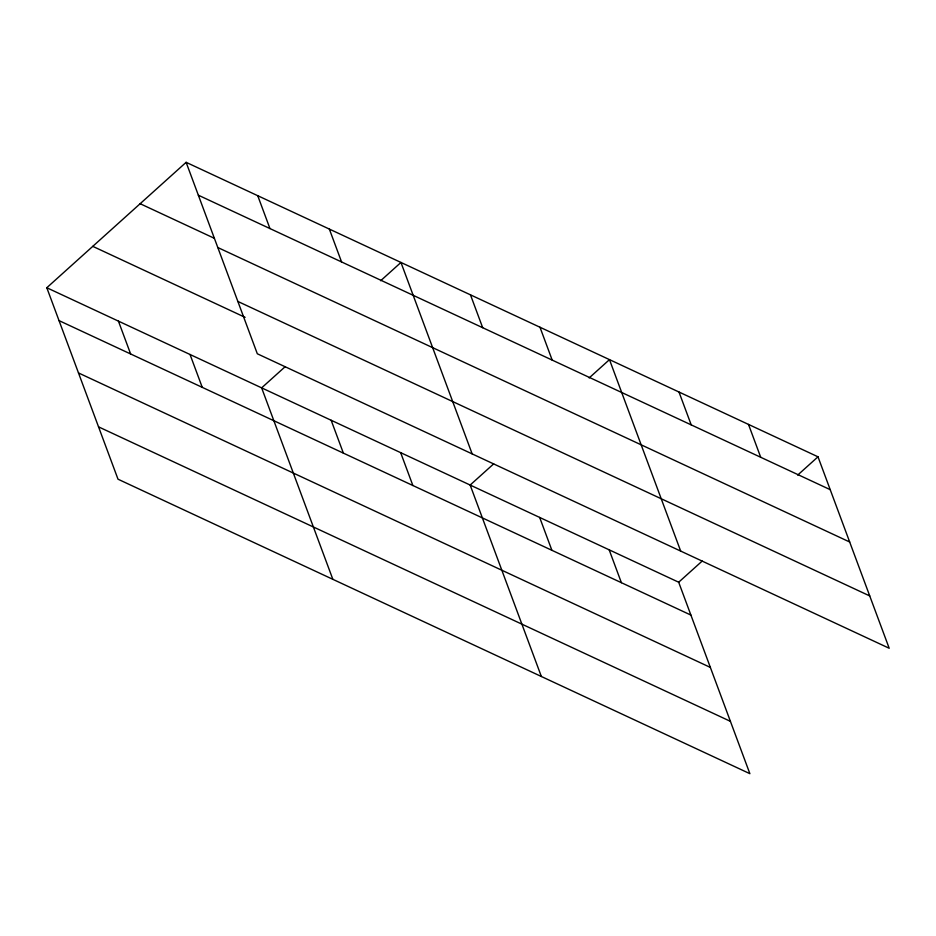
<?xml version="1.0" encoding="UTF-8"?>
<svg xmlns="http://www.w3.org/2000/svg" width="936" height="936" viewBox="0 0 936 936"><rect width="100%" height="100%" fill="white"/><g stroke="black" fill="none" stroke-linecap="round" stroke-linejoin="round"><path stroke-width="1.4" d="M46.8 287.738L678.682 582.227L749.876 773.674L118.006 479.197L46.8 287.738L186.124 162.326L817.994 456.803L889.2 648.262L257.318 353.773L186.124 162.326M285.164 366.69L261.635 387.867L332.842 579.314M380.648 280.741L400.959 262.454L472.165 453.901M493.681 463.87L470.153 485.047L541.359 676.494M589.165 377.922L609.476 359.635L680.683 551.082M678.682 582.227L702.199 561.05M797.683 475.09L817.994 456.803M198.338 195.191L830.22 489.668M140.143 203.709L214.367 238.306M217.807 247.525L849.689 542.002M237.861 301.439L869.731 595.928M92.781 246.355L245.115 317.351M59.026 320.603L690.897 615.081M78.484 372.938L710.365 667.415M98.537 426.851L730.419 721.34M748.496 424.417L760.711 457.271M678.986 392.02L691.213 424.885M539.978 327.237L552.193 360.103M609.172 549.83L621.387 582.695M470.469 294.84L482.683 327.705M539.663 517.433L551.889 550.298M329.343 229.074L341.57 261.94M400.655 452.65L412.87 485.515M257.739 195.706L269.954 228.559M331.145 420.252L343.372 453.118M190.031 354.487L202.246 387.352M118.416 321.118L130.631 353.972"/></g></svg>
